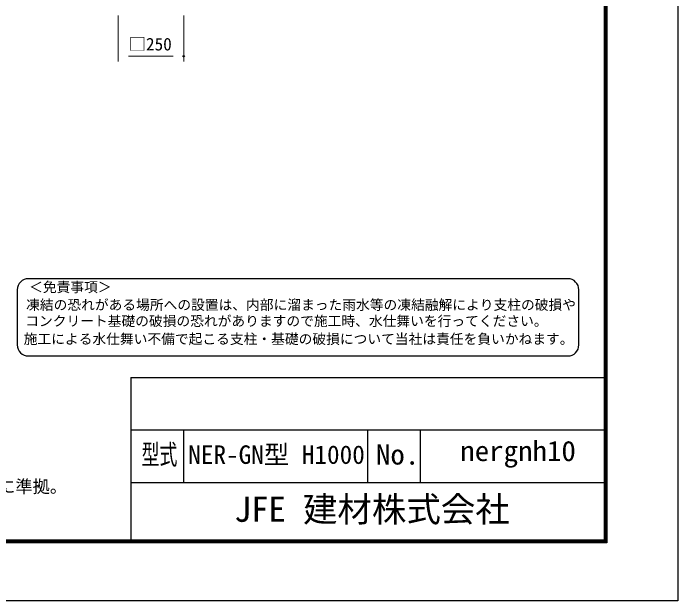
# Model space of a CAD drawing. Units: millimetres, scale not verified. Extents: x -4200 to 4200, y -2970 to 2970.
# Drawn here: x 1672 to 4200, y -2970 to -734 of the extents above; entities that cross this region are included whole.
import ezdxf
from ezdxf.enums import TextEntityAlignment as Align

# ---------------------------------------------------------------- set-up
doc = ezdxf.new("R2010")
doc.units = ezdxf.units.MM
doc.header["$LTSCALE"] = 10
doc.header["$PDMODE"] = 32
doc.header["$PDSIZE"] = 5
for name, color, linetype, lineweight in [('0-5_D-STR-DIM', 7, 'Continuous', 13), ('0-8_D-STR-TXT', 7, 'Continuous', 13), ('0-A_D-TTL-TXT', 7, 'Continuous', 25), ('0-B_D-TTL', 7, 'Continuous', 25)]:
    doc.layers.add(name, color=color, linetype=linetype, lineweight=lineweight)
doc.layers.add('0-7_Defpoints', color=6, linetype='Continuous')
doc.styles.add('ＭＳ ゴシック', font='')
doc.styles.get('ＭＳ ゴシック').set_extended_font_data('MS Gothic')

msp = doc.modelspace()

# ---------------------------------------------------------------- linework, layer by layer
at = {"layer": '0-5_D-STR-DIM'}
for p, q in [((2070.73, -742.32), (2070.73, -917.32)), ((2320.73, -742.32), (2320.73, -917.32)), ((2110.73, -897.32), (2280.73, -897.32))]:
    msp.add_line(p, q, dxfattribs=at)
at = {"layer": '0-7_Defpoints'}
msp.add_point((2320.73, -897.32), dxfattribs=at)
at = {"layer": '0-A_D-TTL-TXT', "color": 2}
for p, q in [((3782.03, -1744.33), (1729.46, -1744.33)), ((1687.5, -1786.3), (1687.5, -1996.13)), ((3823.99, -1996.13), (3823.99, -1786.3)), ((1729.46, -2038.09), (3782.03, -2038.09))]:
    msp.add_line(p, q, dxfattribs=at)
for centre, start, end in [((1729.46, -1786.3), 90, 180), ((3782.03, -1786.3), 0, 90), ((1729.46, -1996.13), 180, 270), ((3782.03, -1996.13), 270, 0)]:
    msp.add_arc(centre, 41.97, start, end, dxfattribs=at)
at = {"layer": '0-B_D-TTL'}
for p, q in [((2120, -2120), (2120, -2740)), ((2120, -2120), (3920, -2120)), ((2120, -2320), (3920, -2320)), ((2320, -2320), (2320, -2520)), ((3020, -2320), (3020, -2520)), ((3220, -2320), (3220, -2520)), ((2120, -2520), (3920, -2520))]:
    msp.add_line(p, q, dxfattribs=at)
at = {"layer": '0-B_D-TTL', "color": 2}
msp.add_lwpolyline([(-4200, 2970), (4200, 2970), (4200, -2970), (-4200, -2970)], close=True, dxfattribs=at)
at = {"layer": '0-B_D-TTL'}
for points in [[(-3930, 2750), (3930, 2750), (3930, -2750), (-3930, -2750)], [(-3927.5, 2747.5), (3927.5, 2747.5), (3927.5, -2747.5), (-3927.5, -2747.5)], [(-3925, 2745), (3925, 2745), (3925, -2745), (-3925, -2745)], [(-3922.5, 2742.5), (3922.5, 2742.5), (3922.5, -2742.5), (-3922.5, -2742.5)], [(-3920, 2740), (3920, 2740), (3920, -2740), (-3920, -2740)]]:
    msp.add_lwpolyline(points, close=True, dxfattribs=at)

# ---------------------------------------------------------------- texts
at = {"layer": '0-5_D-STR-DIM', "style": 'ＭＳ ゴシック'}
msp.add_text('□250', height=48.09, dxfattribs=at).set_placement((2111.58, -889.56), align=Align.BOTTOM_LEFT)
at = {"layer": '0-8_D-STR-TXT', "style": 'ＭＳ ゴシック'}
msp.add_text('（設計条件）風荷重：昭和57年改正 建築基準法・同施行令に基づく風圧力に準拠。', height=48.09, dxfattribs=at).set_placement((-582.45, -2573.6), align=Align.BOTTOM_LEFT)
at = {"layer": '0-A_D-TTL-TXT', "style": 'ＭＳ ゴシック'}
for s, height, p in [('＜免責事項＞ \u3000\u3000', 38.34, (1732.57, -1806.59)), ('凍結の恐れがある場所への設置は、内部に溜まった雨水等の凍結融解により支柱の破損や', 38.34, (1721.22, -1874.15)), ('コンクリート基礎の破損の恐れがありますので施工時、水仕舞いを行ってください。', 38.34, (1717.77, -1935.78)), ('施工による水仕舞い不備で起こる支柱・基礎の破損について当社は責任を負いかねます。 ', 38.34, (1711.9, -2004.18)), ('NER-GN型 H1000', 70.53, (2337.8, -2470.24)), ('JFE 建材株式会社', 96.19, (2512.38, -2698.5))]:
    msp.add_text(s, height=height, dxfattribs=at).set_placement(p, align=Align.BOTTOM_LEFT)
for s, width, p in [('型式', 0.65, (2160.27, -2474.8)), ('No.', 1.05, (3052, -2474.8)), ('nergnh10', 1.05, (3372.67, -2461.47))]:
    msp.add_text(s, height=76.98, dxfattribs=dict(at, width=width)).set_placement(p, align=Align.BOTTOM_LEFT)

doc.saveas('drawing.dxf')
